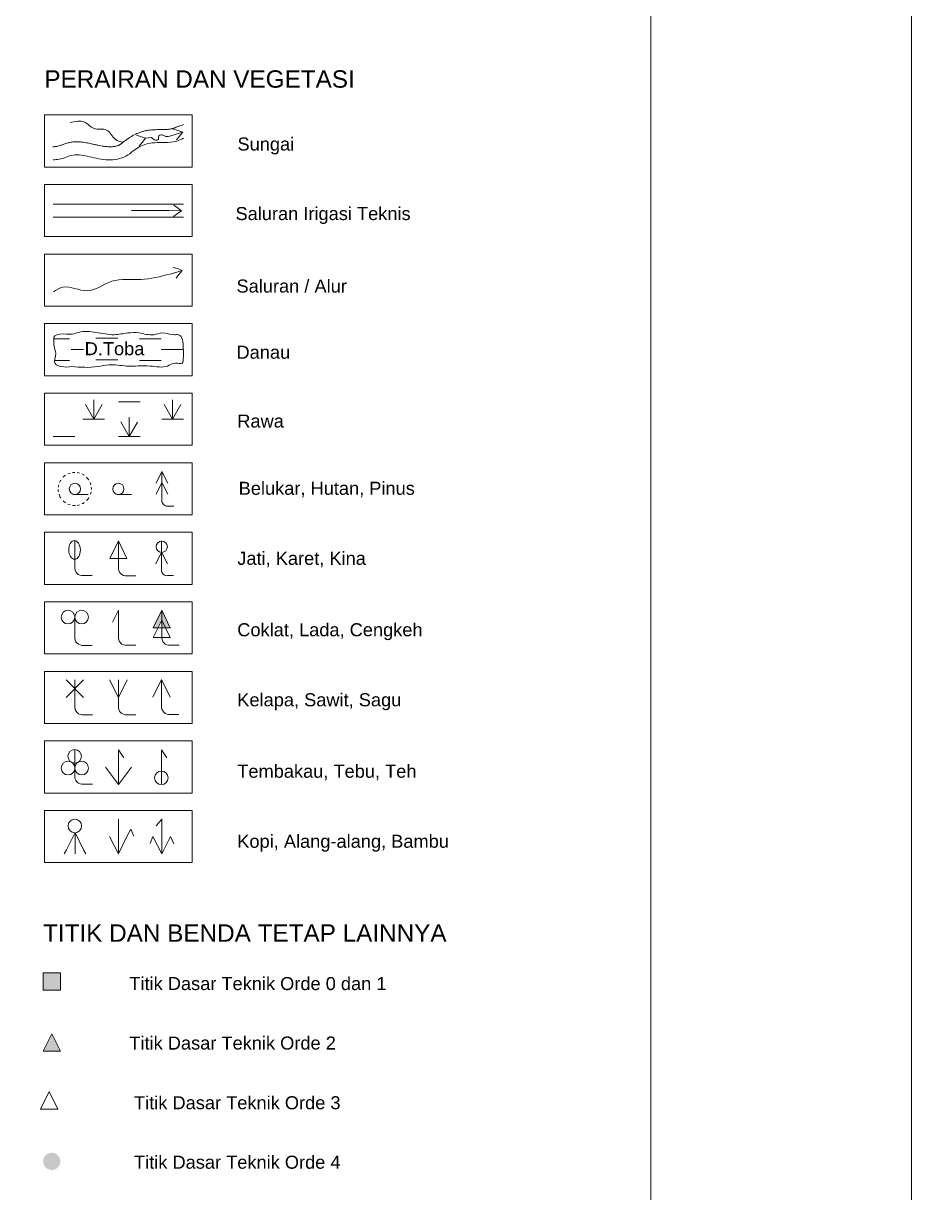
# Model space of a CAD drawing. Header units: inches. Extents: x 110400 to 131000, y 1079400 to 1096600.
# Drawn here: x 128957 to 131000, y 1085853 to 1088543 of the extents above; entities that cross this region are included whole.
import ezdxf

# ---------------------------------------------------------------- set-up
doc = ezdxf.new("R2010")
doc.units = ezdxf.units.IN
doc.header["$MEASUREMENT"] = 0
doc.layers.add('110100', color=7, linetype='Continuous')
doc.layers.add('TEXT', color=7, linetype='Continuous')
doc.styles.add('arial', font='arial.ttf')

# ---------------------------------------------------------------- blocks, each defined once
blk = doc.blocks.new('dawwfaa')
at = {"layer": '110100', "lineweight": 13}
h = blk.add_hatch(color=5, dxfattribs=at)
h.paths.add_polyline_path([(129275.2, 1087152.5), (129283.7, 1087152.5), (129275.2, 1087170)], flags=17)
h.paths.add_polyline_path([(129283.7, 1087152.5), (129294.7, 1087152.5), (129275.2, 1087192.7), (129275.2, 1087170)])
h.paths.add_polyline_path([(129255.4, 1087152.5), (129266.5, 1087152.5), (129275.2, 1087170), (129275.2, 1087192.7)])
h = blk.add_hatch(color=5, dxfattribs=at)
h.paths.add_polyline_path([(129275.2, 1087152.5), (129283.7, 1087152.5), (129275.2, 1087170)], flags=17)
h.paths.add_polyline_path([(129283.7, 1087152.5), (129294.7, 1087152.5), (129275.2, 1087192.7), (129275.2, 1087170)])
h.paths.add_polyline_path([(129255.4, 1087152.5), (129266.5, 1087152.5), (129275.2, 1087170), (129275.2, 1087192.7)])
h = blk.add_hatch(color=5, dxfattribs=at)
h.paths.add_polyline_path([(129042.2, 1086358.6), (129002.2, 1086358.6), (129002.2, 1086320.1), (129042.2, 1086320.1)])
h.paths.add_polyline_path([(129022.2, 1086218.6), (129004.1, 1086182.5), (129040.3, 1086182.5)])
h.paths.add_polyline_path([(129042, 1085925.1, 1), (129002.3, 1085925.1, 0.284289), (129013.3, 1085907.3), (129031, 1085907.3, 0.284289)])
h = blk.add_hatch(color=5, dxfattribs=at)
h.paths.add_polyline_path([(129042.2, 1086358.6), (129002.2, 1086358.6), (129002.2, 1086320.1), (129042.2, 1086320.1)])
h.paths.add_polyline_path([(129022.2, 1086218.6), (129004.1, 1086182.5), (129040.3, 1086182.5)])
h.paths.add_polyline_path([(129042, 1085925.1, 1), (129002.3, 1085925.1, 0.284289), (129013.3, 1085907.3), (129031, 1085907.3, 0.284289)])
h = blk.add_hatch(color=5, dxfattribs=at)
h.paths.add_polyline_path([(129002.2, 1086178.6), (129042.2, 1086178.6), (129022.2, 1086218.6)])
h.paths.add_polyline_path([(129042, 1085925.1, 1), (129002.3, 1085925.1, 1)])
h = blk.add_hatch(color=5, dxfattribs=at)
h.paths.add_polyline_path([(129002.2, 1086178.6), (129042.2, 1086178.6), (129022.2, 1086218.6)])
h.paths.add_polyline_path([(129042, 1085925.1, 1), (129002.3, 1085925.1, 1)])
at = {"layer": '110100', "color": 5, "lineweight": 13}
for p, q in [((130400.2, 1080000.2), (130400.2, 1095999.7)), ((129118.9, 1087632.1), (129100, 1087666)), ((129118.9, 1087632.1), (129100, 1087666)), ((129118.9, 1087632.1), (129118.9, 1087676.5)), ((129118.9, 1087632.1), (129118.9, 1087676.5)), ((129118.9, 1087632.1), (129138.5, 1087665.7)), ((129118.9, 1087632.1), (129138.5, 1087665.7)), ((129300, 1087632.3), (129281.1, 1087666.2)), ((129300, 1087632.3), (129281.1, 1087666.2)), ((129300, 1087632.3), (129300, 1087676.8)), ((129300, 1087632.3), (129300, 1087676.8)), ((129300, 1087632.3), (129319.5, 1087665.9)), ((129300, 1087632.3), (129319.5, 1087665.9)), ((129200, 1087592.2), (129200, 1087636.6)), ((129200, 1087592.2), (129200, 1087636.6)), ((129200, 1087592.2), (129181.1, 1087626.1)), ((129200, 1087592.2), (129181.1, 1087626.1)), ((129200, 1087592.2), (129219.5, 1087625.7)), ((129200, 1087592.2), (129219.5, 1087625.7)), ((129072.8, 1087458.8), (129105.7, 1087458.8)), ((129072.8, 1087458.8), (129105.7, 1087458.8)), ((129172.6, 1087458.8), (129205.5, 1087458.8)), ((129172.6, 1087458.8), (129205.5, 1087458.8)), ((129195, 1087312.1), (129155.6, 1087312.1)), ((129195, 1087312.1), (129155.6, 1087312.1)), ((129294.7, 1087152.5), (129255.4, 1087152.5)), ((129294.7, 1087152.5), (129255.4, 1087152.5)), ((129294.7, 1087129.8), (129255.4, 1087129.8)), ((129294.7, 1087129.8), (129255.4, 1087129.8)), ((129095.5, 1087032.4), (129055.3, 1086992.2)), ((129055.3, 1087032.4), (129095.5, 1086992.2)), ((129095.5, 1087032.4), (129055.3, 1086992.2)), ((129055.3, 1087032.4), (129095.5, 1086992.2))]:
    blk.add_line(p, q, dxfattribs=at)
blk.add_lwpolyline([(110400.2, 1096599.7), (131000.2, 1096599.7), (131000.2, 1079399.7), (110400.2, 1079399.7)], close=True, dxfattribs=at)
for points in [[(127400.3, 1079999.7), (127400.3, 1095999.7), (130400.3, 1095999.7), (130400.3, 1079999.7)], [(129005.3, 1088212.1), (129005.3, 1088332.1)], [(129005.3, 1088332.1), (129345.3, 1088332.1)], [(129005.3, 1088212.1), (129005.3, 1088332.1)], [(129005.3, 1088332.1), (129345.3, 1088332.1)], [(129005.4, 1088212.1), (129005.4, 1088332.1)], [(129005.4, 1088212.1), (129005.4, 1088332.1)], [(129345.3, 1088212.1), (129345.3, 1088332.1)], [(129345.3, 1088212.1), (129345.3, 1088332.1)], [(129226.1, 1088282.3), (129216.8, 1088285.2)], [(129226.1, 1088282.3), (129216.8, 1088285.2)], [(129226.1, 1088282.3), (129237.7, 1088278.5), (129230.2, 1088268.9)], [(129226.1, 1088282.3), (129237.7, 1088278.5), (129230.2, 1088268.9)], [(129295.8, 1088284.3), (129323.5, 1088292.6)], [(129295.8, 1088284.3), (129323.5, 1088292.6)], [(129311.9, 1088296.4), (129302.6, 1088299.3)], [(129311.9, 1088296.4), (129302.6, 1088299.3)], [(129316, 1088283), (129309.3, 1088274.5)], [(129316, 1088283), (129309.3, 1088274.5)], [(129311.9, 1088296.4), (129323.5, 1088292.6), (129316, 1088283)], [(129311.9, 1088296.4), (129323.5, 1088292.6), (129316, 1088283)], [(129230.2, 1088268.9), (129223.5, 1088260.4)], [(129230.2, 1088268.9), (129223.5, 1088260.4)], [(129237.8, 1088278.4), (129251.3, 1088279.9)], [(129237.8, 1088278.4), (129251.3, 1088279.9)], [(129005.3, 1088212.1), (129345.3, 1088212.1)], [(129005.3, 1088212.1), (129345.3, 1088212.1)], [(129005.3, 1088052.1), (129005.3, 1088172.1)], [(129005.3, 1088052.1), (129005.3, 1088172.1)], [(129005.3, 1088172.1), (129345.3, 1088172.1)], [(129005.3, 1088172.1), (129345.3, 1088172.1)], [(129005.4, 1088052.1), (129005.4, 1088172.1)], [(129005.4, 1088052.1), (129005.4, 1088172.1)], [(129345.3, 1088052.1), (129345.3, 1088172.1)], [(129345.3, 1088052.1), (129345.3, 1088172.1)], [(129025.4, 1088127.1), (129325.4, 1088127.1)], [(129025.4, 1088127.1), (129325.4, 1088127.1)], [(129311, 1088118.9), (129302.8, 1088124.3)], [(129311, 1088118.9), (129302.8, 1088124.3)], [(129025.4, 1088097.1), (129325.4, 1088097.1)], [(129025.4, 1088097.1), (129325.4, 1088097.1)], [(129292, 1088112), (129205.7, 1088111.9)], [(129292, 1088112), (129205.7, 1088111.9)], [(129292, 1088112), (129320.9, 1088111.8)], [(129292, 1088112), (129320.9, 1088111.8)], [(129310.9, 1088104.9), (129302, 1088098.7)], [(129310.9, 1088104.9), (129302, 1088098.7)], [(129311, 1088118.9), (129320.9, 1088111.8), (129310.9, 1088104.9)], [(129311, 1088118.9), (129320.9, 1088111.8), (129310.9, 1088104.9)], [(129005.3, 1088052.1), (129345.3, 1088052.1)], [(129005.3, 1088052.1), (129345.3, 1088052.1)], [(129005.3, 1087892.1), (129005.3, 1088012.1)], [(129005.3, 1088012.1), (129345.3, 1088012.1)], [(129005.3, 1087892.1), (129005.3, 1088012.1)], [(129005.3, 1088012.1), (129345.3, 1088012.1)], [(129005.4, 1087892.1), (129005.4, 1088012.1)], [(129005.4, 1087892.1), (129005.4, 1088012.1)], [(129345.3, 1087892.1), (129345.3, 1088012.1)], [(129345.3, 1087892.1), (129345.3, 1088012.1)], [(129294.5, 1087966.1), (129322.2, 1087974.4)], [(129294.5, 1087966.1), (129322.2, 1087974.4)], [(129310.9, 1087978.5), (129301.5, 1087981.3)], [(129310.9, 1087978.5), (129301.5, 1087981.3)], [(129314.9, 1087965.1), (129308.2, 1087956.5)], [(129314.9, 1087965.1), (129308.2, 1087956.5)], [(129310.9, 1087978.5), (129322.5, 1087974.6), (129314.9, 1087965.1)], [(129310.9, 1087978.5), (129322.5, 1087974.6), (129314.9, 1087965.1)], [(129005.3, 1087892.1), (129345.3, 1087892.1)], [(129005.3, 1087892.1), (129345.3, 1087892.1)], [(129005.3, 1087732.1), (129005.3, 1087852.1)], [(129005.3, 1087852.1), (129345.3, 1087852.1)], [(129005.3, 1087732.1), (129005.3, 1087852.1)], [(129005.3, 1087852.1), (129345.3, 1087852.1)], [(129005.4, 1087732.1), (129005.4, 1087852.1)], [(129005.4, 1087732.1), (129005.4, 1087852.1)], [(129345.3, 1087732.1), (129345.3, 1087852.1)], [(129345.3, 1087732.1), (129345.3, 1087852.1)], [(129026.9, 1087817.4), (129063.1, 1087817.4)], [(129026.9, 1087817.4), (129063.1, 1087817.4)], [(129124, 1087818.8), (129174, 1087818.8)], [(129124, 1087818.8), (129174, 1087818.8)], [(129224, 1087817.4), (129274, 1087817.4)], [(129224, 1087817.4), (129274, 1087817.4)], [(129067.2, 1087792.4), (129095.6, 1087792.4)], [(129067.2, 1087792.4), (129095.6, 1087792.4)], [(129274, 1087792.4), (129324, 1087792.4)], [(129274, 1087792.4), (129324, 1087792.4)], [(129028.9, 1087767.3), (129063.1, 1087767.3)], [(129028.9, 1087767.3), (129063.1, 1087767.3)], [(129124, 1087768.7), (129174, 1087768.7)], [(129124, 1087768.7), (129174, 1087768.7)], [(129224, 1087767.3), (129274, 1087767.3)], [(129224, 1087767.3), (129274, 1087767.3)], [(129005.3, 1087732.1), (129345.3, 1087732.1)], [(129005.3, 1087732.1), (129345.3, 1087732.1)], [(129005.3, 1087572.2), (129005.3, 1087692.1)], [(129005.3, 1087692.1), (129345.3, 1087692.1)], [(129005.3, 1087572.2), (129005.3, 1087692.1)], [(129005.3, 1087692.1), (129345.3, 1087692.1)], [(129005.4, 1087572.2), (129005.4, 1087692.1)], [(129005.4, 1087572.2), (129005.4, 1087692.1)], [(129345.3, 1087572.2), (129345.3, 1087692.1)], [(129345.3, 1087572.2), (129345.3, 1087692.1)], [(129005.3, 1087672.2), (129005.4, 1087672.2)], [(129005.3, 1087672.2), (129005.4, 1087672.2)], [(129175.7, 1087672.2), (129225.7, 1087672.2)], [(129175.7, 1087672.2), (129225.7, 1087672.2)], [(129005.3, 1087652.2), (129005.4, 1087652.2)], [(129005.3, 1087652.2), (129005.4, 1087652.2)], [(129005.3, 1087632.2), (129005.4, 1087632.2)], [(129005.3, 1087632.2), (129005.4, 1087632.2)], [(129005.3, 1087612.2), (129005.4, 1087612.2)], [(129005.3, 1087612.2), (129005.4, 1087612.2)], [(129093.8, 1087632.2), (129143.8, 1087632.2)], [(129093.8, 1087632.2), (129143.8, 1087632.2)], [(129275.4, 1087632.2), (129325.4, 1087632.2)], [(129275.4, 1087632.2), (129325.4, 1087632.2)], [(129005.3, 1087592.2), (129005.4, 1087592.2)], [(129005.3, 1087592.2), (129005.4, 1087592.2)], [(129025.4, 1087592.2), (129075.4, 1087592.2)], [(129025.4, 1087592.2), (129075.4, 1087592.2)], [(129175.7, 1087592.2), (129225.7, 1087592.2)], [(129175.7, 1087592.2), (129225.7, 1087592.2)], [(129005.3, 1087572.2), (129345.3, 1087572.2)], [(129005.3, 1087572.2), (129345.3, 1087572.2)], [(129005.3, 1087412.2), (129005.3, 1087532.2)], [(129005.3, 1087532.2), (129345.3, 1087532.2)], [(129005.3, 1087412.2), (129005.3, 1087532.2)], [(129005.3, 1087532.2), (129345.3, 1087532.2)], [(129005.4, 1087412.2), (129005.4, 1087532.2)], [(129005.4, 1087412.2), (129005.4, 1087532.2)], [(129345.3, 1087412.2), (129345.3, 1087532.2)], [(129345.3, 1087412.2), (129345.3, 1087532.2)], [(129262.5, 1087485.1), (129275.8, 1087512.2)], [(129262.5, 1087485.1), (129275.8, 1087512.2)], [(129275.8, 1087471.7), (129275.8, 1087512.2)], [(129275.8, 1087512.2), (129289, 1087485.1)], [(129275.8, 1087471.7), (129275.8, 1087512.2)], [(129275.8, 1087512.2), (129289, 1087485.1)], [(129262.5, 1087459.4), (129275.8, 1087486.5)], [(129262.5, 1087459.4), (129275.8, 1087486.5)], [(129275.8, 1087486.5), (129289, 1087459.4)], [(129275.8, 1087446), (129275.8, 1087486.5)], [(129275.8, 1087486.5), (129289, 1087459.4)], [(129275.8, 1087446), (129275.8, 1087486.5)], [(129289.3, 1087432.5), (129302.8, 1087432.5)], [(129289.3, 1087432.5), (129302.8, 1087432.5)], [(129005.3, 1087412.2), (129345.3, 1087412.2)], [(129005.3, 1087412.2), (129345.3, 1087412.2)], [(129005.3, 1087252.2), (129005.3, 1087372.2)], [(129005.3, 1087372.2), (129345.3, 1087372.2)], [(129005.3, 1087252.2), (129005.3, 1087372.2)], [(129005.3, 1087372.2), (129345.3, 1087372.2)], [(129005.4, 1087252.2), (129005.4, 1087372.2)], [(129005.4, 1087252.2), (129005.4, 1087372.2)], [(129345.3, 1087252.2), (129345.3, 1087372.2)], [(129345.3, 1087252.2), (129345.3, 1087372.2)], [(129075, 1087292.8), (129075, 1087352.9)], [(129075, 1087292.8), (129075, 1087352.9)], [(129155.6, 1087312.1), (129175.4, 1087352.4)], [(129155.6, 1087312.1), (129175.4, 1087352.4)], [(129175.4, 1087292.2), (129175.4, 1087352.4)], [(129175.4, 1087352.4), (129195, 1087312.1)], [(129175.4, 1087292.2), (129175.4, 1087352.4)], [(129175.4, 1087352.4), (129195, 1087312.1)], [(129275, 1087311.6), (129275, 1087352.1)], [(129275, 1087311.6), (129275, 1087352.1)], [(129261.7, 1087299.2), (129275, 1087326.3)], [(129261.7, 1087299.2), (129275, 1087326.3)], [(129275, 1087285.8), (129275, 1087326.3)], [(129275, 1087326.3), (129288.2, 1087299.2)], [(129275, 1087285.8), (129275, 1087326.3)], [(129275, 1087326.3), (129288.2, 1087299.2)], [(129095, 1087272.8), (129115.1, 1087272.8)], [(129095, 1087272.8), (129115.1, 1087272.8)], [(129195.5, 1087272.2), (129215.5, 1087272.2)], [(129195.5, 1087272.2), (129215.5, 1087272.2)], [(129288.5, 1087272.3), (129302, 1087272.3)], [(129288.5, 1087272.3), (129302, 1087272.3)], [(129005.3, 1087252.2), (129345.3, 1087252.2)], [(129005.3, 1087252.2), (129345.3, 1087252.2)], [(129005.3, 1087212.2), (129345.3, 1087212.2)], [(129005.3, 1087212.2), (129345.3, 1087212.2)], [(129005.3, 1087092.2), (129005.3, 1087212.2)], [(129005.3, 1087092.2), (129005.3, 1087212.2)], [(129005.4, 1087092.2), (129005.4, 1087212.2)], [(129005.4, 1087092.2), (129005.4, 1087212.2)], [(129345.3, 1087092.2), (129345.3, 1087212.2)], [(129345.3, 1087092.2), (129345.3, 1087212.2)], [(129162.1, 1087165.6), (129175.4, 1087192.6)], [(129162.1, 1087165.6), (129175.4, 1087192.6)], [(129175.4, 1087132.5), (129175.4, 1087192.6)], [(129175.4, 1087132.5), (129175.4, 1087192.6)], [(129255.4, 1087152.5), (129275.2, 1087192.7)], [(129255.4, 1087152.5), (129275.2, 1087192.7)], [(129275.2, 1087132.6), (129275.2, 1087192.7)], [(129275.2, 1087192.7), (129294.7, 1087152.5)], [(129275.2, 1087132.6), (129275.2, 1087192.7)], [(129275.2, 1087192.7), (129294.7, 1087152.5)], [(129075.2, 1087132), (129075.2, 1087176.7)], [(129075.2, 1087132), (129075.2, 1087176.7)], [(129255.4, 1087129.8), (129275.2, 1087170)], [(129255.4, 1087129.8), (129275.2, 1087170)], [(129275.2, 1087170), (129294.7, 1087129.8)], [(129275.2, 1087170), (129294.7, 1087129.8)], [(129095.2, 1087112), (129115.3, 1087112)], [(129095.2, 1087112), (129115.3, 1087112)], [(129195.4, 1087112.4), (129215.5, 1087112.4)], [(129195.4, 1087112.4), (129215.5, 1087112.4)], [(129295.2, 1087112.5), (129315.2, 1087112.5)], [(129295.2, 1087112.5), (129315.2, 1087112.5)], [(129005.3, 1087092.2), (129345.3, 1087092.2)], [(129005.3, 1087092.2), (129345.3, 1087092.2)], [(129005.3, 1086932.2), (129005.3, 1087052.2)], [(129005.3, 1087052.2), (129345.3, 1087052.2)], [(129005.3, 1086932.2), (129005.3, 1087052.2)], [(129005.3, 1087052.2), (129345.3, 1087052.2)], [(129005.4, 1086932.2), (129005.4, 1087052.2)], [(129005.4, 1086932.2), (129005.4, 1087052.2)], [(129345.3, 1086932.2), (129345.3, 1087052.2)], [(129345.3, 1086932.2), (129345.3, 1087052.2)], [(129195.5, 1087032.7), (129175.5, 1086992.3), (129155.2, 1087032.7)], [(129195.5, 1087032.7), (129175.5, 1086992.3), (129155.2, 1087032.7)], [(129175.4, 1086972.6), (129175.4, 1087032.8)], [(129175.4, 1086972.6), (129175.4, 1087032.8)], [(129255, 1086992.9), (129274.8, 1087033.1)], [(129255, 1086992.9), (129274.8, 1087033.1)], [(129274.8, 1087033.1), (129294.4, 1086992.9)], [(129274.8, 1086973), (129274.8, 1087033.1)], [(129274.8, 1087033.1), (129294.4, 1086992.9)], [(129274.8, 1086973), (129274.8, 1087033.1)], [(129195.5, 1086952.5), (129215.6, 1086952.5)], [(129195.5, 1086952.5), (129215.6, 1086952.5)], [(129294.9, 1086952.9), (129314.9, 1086952.9)], [(129294.9, 1086952.9), (129314.9, 1086952.9)], [(129005.3, 1086932.2), (129345.3, 1086932.2)], [(129005.3, 1086932.2), (129345.3, 1086932.2)], [(129005.3, 1086772.2), (129005.3, 1086892.2)], [(129005.3, 1086892.2), (129345.3, 1086892.2)], [(129005.3, 1086772.2), (129005.3, 1086892.2)], [(129005.3, 1086892.2), (129345.3, 1086892.2)], [(129005.4, 1086772.2), (129005.4, 1086892.2)], [(129005.4, 1086772.2), (129005.4, 1086892.2)], [(129345.3, 1086772.2), (129345.3, 1086892.2)], [(129345.3, 1086772.2), (129345.3, 1086892.2)], [(129075.5, 1086857.2), (129075.6, 1086872.2)], [(129075.5, 1086857.2), (129075.6, 1086872.2)], [(129075.5, 1086812.6), (129075.5, 1086857.2)], [(129075.5, 1086812.6), (129075.5, 1086857.2)], [(129175.6, 1086831.8), (129175.6, 1086871.8), (129188.4, 1086853.1)], [(129175.6, 1086831.8), (129175.6, 1086871.8), (129188.4, 1086853.1)], [(129274.4, 1086831.7), (129274.5, 1086871.7), (129287.3, 1086853)], [(129274.4, 1086831.7), (129274.5, 1086871.7), (129287.3, 1086853)], [(129205.4, 1086832), (129175.6, 1086791.7), (129145.5, 1086832)], [(129205.4, 1086832), (129175.6, 1086791.7), (129145.5, 1086832)], [(129175.6, 1086791.7), (129175.6, 1086831.8)], [(129175.6, 1086791.7), (129175.6, 1086831.8)], [(129274.4, 1086791.6), (129274.4, 1086831.7)], [(129274.4, 1086791.6), (129274.4, 1086831.7)], [(129095.5, 1086792.5), (129115.6, 1086792.5)], [(129095.5, 1086792.5), (129115.6, 1086792.5)], [(129005.3, 1086772.2), (129345.3, 1086772.2)], [(129005.3, 1086772.2), (129345.3, 1086772.2)], [(129005.3, 1086772.2), (129345.3, 1086772.2)], [(129005.3, 1086772.2), (129345.3, 1086772.2)], [(129005.3, 1086772.2), (129345.3, 1086772.2)], [(129005.3, 1086772.2), (129345.3, 1086772.2)], [(129005.3, 1086612.2), (129005.3, 1086732.2)], [(129005.3, 1086732.2), (129345.3, 1086732.2)], [(129005.3, 1086612.2), (129005.3, 1086732.2)], [(129005.3, 1086732.2), (129345.3, 1086732.2)], [(129005.4, 1086612.2), (129005.4, 1086732.2)], [(129005.4, 1086612.2), (129005.4, 1086732.2)], [(129345.3, 1086612.2), (129345.3, 1086732.2)], [(129345.3, 1086612.2), (129345.3, 1086732.2)], [(129175.4, 1086672.7), (129175.6, 1086711.9)], [(129175.4, 1086672.7), (129175.6, 1086711.9)], [(129275.5, 1086711.9), (129262.5, 1086696.7)], [(129275.5, 1086711.9), (129262.5, 1086696.7)], [(129275.4, 1086672.7), (129275.5, 1086711.9)], [(129275.4, 1086672.7), (129275.5, 1086711.9)], [(129056.1, 1086641.5), (129075.9, 1086681.8)], [(129056.1, 1086641.5), (129075.9, 1086681.8)], [(129075.9, 1086632.2), (129075.9, 1086681.8)], [(129075.9, 1086681.8), (129095.5, 1086641.5)], [(129075.9, 1086632.2), (129075.9, 1086681.8)], [(129075.9, 1086681.8), (129095.5, 1086641.5)], [(129195.3, 1086672.6), (129175.4, 1086632.2), (129155.1, 1086672.6)], [(129195.3, 1086672.6), (129175.4, 1086632.2), (129155.1, 1086672.6)], [(129175.4, 1086632.2), (129175.4, 1086672.7)], [(129175.4, 1086632.2), (129175.4, 1086672.7)], [(129195.3, 1086672.6), (129203.8, 1086689.3), (129210.9, 1086672.9)], [(129195.3, 1086672.6), (129203.8, 1086689.3), (129210.9, 1086672.9)], [(129255.1, 1086672.6), (129248.4, 1086656.6)], [(129255.1, 1086672.6), (129248.4, 1086656.6)], [(129295.3, 1086672.6), (129275.4, 1086632.2), (129255.1, 1086672.6)], [(129295.3, 1086672.6), (129275.4, 1086632.2), (129255.1, 1086672.6)], [(129275.4, 1086632.2), (129275.4, 1086672.7)], [(129275.4, 1086632.2), (129275.4, 1086672.7)], [(129295.3, 1086672.6), (129302.7, 1086655.8)], [(129295.3, 1086672.6), (129302.7, 1086655.8)], [(129056.1, 1086641.5), (129051, 1086632.2)], [(129056.1, 1086641.5), (129051, 1086632.2)], [(129095.5, 1086641.5), (129100.5, 1086632.2)], [(129095.5, 1086641.5), (129100.5, 1086632.2)], [(129005.3, 1086612.2), (129345.3, 1086612.2)], [(129005.3, 1086612.2), (129345.3, 1086612.2)], [(129002.2, 1086318.6), (129002.2, 1086358.6)], [(129002.2, 1086358.6), (129042.2, 1086358.6)], [(129002.2, 1086318.6), (129002.2, 1086358.6)], [(129002.2, 1086358.6), (129042.2, 1086358.6)], [(129042.2, 1086318.6), (129042.2, 1086358.6)], [(129042.2, 1086318.6), (129042.2, 1086358.6)], [(129002.2, 1086318.6), (129042.2, 1086318.6)], [(129002.2, 1086318.6), (129042.2, 1086318.6)], [(129002.2, 1086178.6), (129022.2, 1086218.6), (129042.2, 1086178.6)], [(129002.2, 1086178.6), (129022.2, 1086218.6), (129042.2, 1086178.6)], [(129002.2, 1086178.6), (129042.2, 1086178.6)], [(129002.2, 1086178.6), (129042.2, 1086178.6)], [(128996.1, 1086045.5), (129016.1, 1086085.5), (129036.1, 1086045.5)], [(128996.1, 1086045.5), (129016.1, 1086085.5), (129036.1, 1086045.5)], [(128996.1, 1086045.5), (129036.1, 1086045.5)], [(128996.1, 1086045.5), (129036.1, 1086045.5)]]:
    blk.add_lwpolyline(points, dxfattribs=at)
blk.add_lwpolyline([(129075.5, 1087032.5), (129075.5, 1086972.3, 0.491015), (129095.6, 1086952.2), (129115.7, 1086952.3)], format="xyb", dxfattribs=at)
blk.add_lwpolyline([(129075.5, 1087032.5), (129075.5, 1086972.3, 0.491015), (129095.6, 1086952.2), (129115.7, 1086952.3)], format="xyb", dxfattribs=at)
for centre, radius in [((129075.6, 1087471.7), 13), ((129075.6, 1087471.7), 13), ((129175.4, 1087471.7), 13), ((129175.4, 1087471.7), 13), ((129275.2, 1087338.9), 13), ((129275.2, 1087338.9), 13), ((129059.5, 1087177), 15.6), ((129059.5, 1087177), 15.6), ((129091, 1087177), 15.6), ((129091, 1087177), 15.6), ((129075.1, 1086856.8), 15.6), ((129075.1, 1086856.8), 15.6), ((129059.8, 1086829.7), 15.6), ((129059.8, 1086829.7), 15.6), ((129091.2, 1086829.7), 15.6), ((129091.2, 1086829.7), 15.6), ((129274.4, 1086807.3), 15.6), ((129274.4, 1086807.3), 15.6), ((129075.3, 1086696.6), 15.6), ((129075.3, 1086696.6), 15.6)]:
    blk.add_circle(centre, radius, dxfattribs=at)
for centre, radius, start, end in [((129075.2, 1087471.7), 38.2, 123.988, 134.4496), ((129075.2, 1087471.7), 38.2, 123.988, 134.4496), ((129075.2, 1087471.7), 38.2, 106.0512, 114.6931), ((129075.2, 1087471.7), 38.2, 106.0512, 114.6931), ((129075.2, 1087471.7), 38.2, 89.6546, 97.7721), ((129075.2, 1087471.7), 38.2, 89.6546, 97.7721), ((129075.2, 1087471.7), 38.2, 73.2287, 81.5301), ((129075.2, 1087471.7), 38.2, 73.2287, 81.5301), ((129075.2, 1087471.7), 38.2, 55.1747, 64.5443), ((129075.2, 1087471.7), 38.2, 55.1747, 64.5443), ((129075.2, 1087471.7), 38.2, 165.8354, 174.0624), ((129075.2, 1087471.7), 38.2, 165.8354, 174.0624), ((129075.2, 1087471.7), 38.2, 147.3034, 157.2961), ((129075.2, 1087471.7), 38.2, 147.3034, 157.2961), ((129075.2, 1087471.7), 38.2, 31.3947, 44.5746), ((129075.2, 1087471.7), 38.2, 31.3947, 44.5746), ((129075.2, 1087471.7), 38.2, 14.1646, 22.7039), ((129075.2, 1087471.7), 38.2, 14.1646, 22.7039), ((129075.2, 1087471.7), 38.2, 357.8328, 5.9376), ((129075.2, 1087471.7), 38.2, 357.8328, 5.9376), ((129075.2, 1087471.7), 38.2, 182.1672, 190.3161), ((129075.2, 1087471.7), 38.2, 182.1672, 190.3161), ((129075.2, 1087471.7), 38.2, 198.6835, 212.6966), ((129075.2, 1087471.7), 38.2, 198.6835, 212.6966), ((129075.2, 1087471.7), 38.2, 315.4254, 328.6053), ((129075.2, 1087471.7), 38.2, 315.4254, 328.6053), ((129075.2, 1087471.7), 38.2, 341.3165, 349.6839), ((129075.2, 1087471.7), 38.2, 341.3165, 349.6839), ((129075.2, 1087471.7), 38.2, 225.5504, 236.012), ((129075.2, 1087471.7), 38.2, 225.5504, 236.012), ((129075.2, 1087471.7), 38.2, 245.3069, 253.9488), ((129075.2, 1087471.7), 38.2, 245.3069, 253.9488), ((129076.6, 1087481.3), 47.8, 262.2279, 270.3454), ((129076.6, 1087481.3), 47.8, 262.2279, 270.3454), ((129075.2, 1087471.7), 38.2, 278.4699, 286.7713), ((129075.2, 1087471.7), 38.2, 278.4699, 286.7713), ((129075.2, 1087471.7), 38.2, 295.4557, 304.8253), ((129075.2, 1087471.7), 38.2, 295.4557, 304.8253), ((129287.8, 1087444.4), 12.1, 172.6965, 277.3035), ((129287.8, 1087444.4), 12.1, 172.6965, 277.3035), ((129092.8, 1087290.5), 17.9, 172.6965, 277.3035), ((129092.8, 1087290.5), 17.9, 172.6965, 277.3035), ((129193.2, 1087289.9), 17.9, 172.6965, 277.3035), ((129193.2, 1087289.9), 17.9, 172.6965, 277.3035), ((129287, 1087284.3), 12.1, 172.6965, 277.3035), ((129287, 1087284.3), 12.1, 172.6965, 277.3035), ((129093, 1087129.8), 17.9, 172.6965, 277.3035), ((129093, 1087129.8), 17.9, 172.6965, 277.3035), ((129193.2, 1087130.2), 17.9, 172.6965, 277.3035), ((129193.2, 1087130.2), 17.9, 172.6965, 277.3035), ((129292.9, 1087130.3), 17.9, 172.6965, 277.3035), ((129292.9, 1087130.3), 17.9, 172.6965, 277.3035), ((129193.2, 1086970.3), 17.9, 172.6965, 277.3035), ((129193.2, 1086970.3), 17.9, 172.6965, 277.3035), ((129292.6, 1086970.7), 17.9, 172.6965, 277.3035), ((129292.6, 1086970.7), 17.9, 172.6965, 277.3035), ((129093.2, 1086810.3), 17.9, 172.6965, 277.3035), ((129093.2, 1086810.3), 17.9, 172.6965, 277.3035)]:
    blk.add_arc(centre, radius, start, end, dxfattribs=at)
blk.add_ellipse((129074.7, 1087331.5), major_axis=(0.5, -21.6), ratio=0.617836, dxfattribs=at)
blk.add_ellipse((129074.7, 1087331.5), major_axis=(0.5, -21.6), ratio=0.617836, dxfattribs=at)
for points, knots in [([(129064.2, 1088314.1), (129076.2, 1088317), (129097.5, 1088322.2), (129118.2, 1088294.7), (129152.1, 1088304.6), (129164.8, 1088274.1), (129179.9, 1088269.7), (129186.6, 1088269.3)], [0, 0, 0, 0, 16.855072, 29.865234, 44.415371, 59.301846, 69.348809, 69.348809, 69.348809, 69.348809]), ([(129064.2, 1088314.1), (129076.2, 1088317), (129097.5, 1088322.2), (129118.2, 1088294.7), (129152.1, 1088304.6), (129164.8, 1088274.1), (129179.9, 1088269.7), (129186.6, 1088269.3)], [0, 0, 0, 0, 16.855072, 29.865234, 44.415371, 59.301846, 69.348809, 69.348809, 69.348809, 69.348809]), ([(129024.7, 1088258.9), (129025.8, 1088258.9), (129026.9, 1088258.9), (129028.8, 1088259), (129029.7, 1088259.1), (129031.2, 1088259.2), (129031.8, 1088259.3), (129032.7, 1088259.4), (129033, 1088259.4), (129033.4, 1088259.5), (129033.6, 1088259.5), (129034.4, 1088259.7), (129035.2, 1088259.9), (129037.5, 1088260.5), (129039.2, 1088261), (129043.2, 1088262.4), (129045.5, 1088263.3), (129050.7, 1088265.1), (129053.6, 1088266.1), (129058.2, 1088267.4), (129059.7, 1088267.8), (129062.9, 1088268.5), (129064.6, 1088268.9), (129068.1, 1088269.5), (129069.8, 1088269.7), (129073.2, 1088270.1), (129074.9, 1088270.2), (129079.8, 1088270.4), (129083, 1088270.3), (129089.1, 1088269.9), (129092, 1088269.6), (129099.5, 1088268.6), (129103.8, 1088267.8), (129109.9, 1088266.5), (129111.9, 1088266.1), (129115.1, 1088265.3), (129116.4, 1088265), (129118.8, 1088264.5), (129120.1, 1088264.2), (129123.7, 1088263.4), (129126, 1088262.8), (129133, 1088261.3), (129137.4, 1088260.5), (129144.8, 1088259.4), (129147.9, 1088259.1), (129152.4, 1088258.8), (129153.9, 1088258.7), (129156.9, 1088258.7), (129158.4, 1088258.8), (129162.7, 1088259), (129165.5, 1088259.3), (129170.5, 1088260.3), (129172.8, 1088261), (129175.4, 1088262), (129176, 1088262.2), (129177, 1088262.7), (129177.5, 1088263), (129178.2, 1088263.4), (129178.4, 1088263.5), (129178.8, 1088263.7), (129179.1, 1088263.9), (129179.8, 1088264.3), (129180.3, 1088264.6), (129182.2, 1088265.9), (129183.7, 1088267), (129187.2, 1088269.8), (129189.3, 1088271.3), (129192.4, 1088273.7), (129193.3, 1088274.4), (129195.1, 1088275.7), (129196.1, 1088276.3), (129198.8, 1088278.3), (129200.8, 1088279.6), (129206.7, 1088283.3), (129211, 1088285.8), (129219.1, 1088289.7), (129222.9, 1088291.2), (129228, 1088293), (129229.3, 1088293.4), (129231.8, 1088294.1), (129233, 1088294.4), (129236.7, 1088295.3), (129239.1, 1088295.8), (129246.2, 1088297.1), (129250.8, 1088297.5), (129259.5, 1088298.1), (129263.6, 1088298.2), (129271.4, 1088298.3), (129275, 1088298.4), (129280.2, 1088298.5), (129281.9, 1088298.5), (129285.3, 1088298.6), (129286.9, 1088298.7), (129291.5, 1088299.1), (129294.2, 1088299.4), (129297.5, 1088300), (129298.4, 1088300.2), (129299.8, 1088300.5), (129300.3, 1088300.6), (129301.2, 1088300.9), (129301.6, 1088301), (129302.5, 1088301.2), (129302.9, 1088301.4), (129304.2, 1088301.8), (129305.1, 1088302.2), (129307.8, 1088303.3), (129309.7, 1088304.2), (129311.7, 1088305.2)], [1.627819, 1.627819, 1.627819, 1.627819, 3.510368, 3.510368, 5.419803, 5.419803, 7.202428, 7.202428, 8.067027, 8.067027, 8.822984, 8.822984, 11.048548, 11.048548, 14.71869, 14.71869, 18.388833, 18.388833, 22.058975, 22.058975, 23.644175, 23.644175, 25.339076, 25.339076, 26.977024, 26.977024, 28.614973, 28.614973, 31.89087, 31.89087, 35.166767, 35.166767, 40.557029, 40.557029, 43.337135, 43.337135, 45.213864, 45.213864, 47.090594, 47.090594, 50.844054, 50.844054, 58.599407, 58.599407, 64.620435, 64.620435, 67.6599, 67.6599, 70.699364, 70.699364, 76.778294, 76.778294, 82.857223, 82.857223, 84.790147, 84.790147, 86.642775, 86.642775, 87.441434, 87.441434, 88.240093, 88.240093, 89.83741, 89.83741, 93.507848, 93.507848, 97.178287, 97.178287, 98.55852, 98.55852, 99.938753, 99.938753, 102.69922, 102.69922, 108.220154, 108.220154, 112.549202, 112.549202, 113.867372, 113.867372, 115.185543, 115.185543, 117.821883, 117.821883, 123.19585, 123.19585, 128.569818, 128.569818, 133.943785, 133.943785, 136.839823, 136.839823, 139.73586, 139.73586, 145.381594, 145.381594, 147.544051, 147.544051, 148.94313, 148.94313, 150.095667, 150.095667, 151.248204, 151.248204, 153.553278, 153.553278, 157.969097, 157.969097, 157.969097, 157.969097]), ([(129024.7, 1088258.9), (129025.8, 1088258.9), (129026.9, 1088258.9), (129028.8, 1088259), (129029.7, 1088259.1), (129031.2, 1088259.2), (129031.8, 1088259.3), (129032.7, 1088259.4), (129033, 1088259.4), (129033.4, 1088259.5), (129033.6, 1088259.5), (129034.4, 1088259.7), (129035.2, 1088259.9), (129037.5, 1088260.5), (129039.2, 1088261), (129043.2, 1088262.4), (129045.5, 1088263.3), (129050.7, 1088265.1), (129053.6, 1088266.1), (129058.2, 1088267.4), (129059.7, 1088267.8), (129062.9, 1088268.5), (129064.6, 1088268.9), (129068.1, 1088269.5), (129069.8, 1088269.7), (129073.2, 1088270.1), (129074.9, 1088270.2), (129079.8, 1088270.4), (129083, 1088270.3), (129089.1, 1088269.9), (129092, 1088269.6), (129099.5, 1088268.6), (129103.8, 1088267.8), (129109.9, 1088266.5), (129111.9, 1088266.1), (129115.1, 1088265.3), (129116.4, 1088265), (129118.8, 1088264.5), (129120.1, 1088264.2), (129123.7, 1088263.4), (129126, 1088262.8), (129133, 1088261.3), (129137.4, 1088260.5), (129144.8, 1088259.4), (129147.9, 1088259.1), (129152.4, 1088258.8), (129153.9, 1088258.7), (129156.9, 1088258.7), (129158.4, 1088258.8), (129162.7, 1088259), (129165.5, 1088259.3), (129170.5, 1088260.3), (129172.8, 1088261), (129175.4, 1088262), (129176, 1088262.2), (129177, 1088262.7), (129177.5, 1088263), (129178.2, 1088263.4), (129178.4, 1088263.5), (129178.8, 1088263.7), (129179.1, 1088263.9), (129179.8, 1088264.3), (129180.3, 1088264.6), (129182.2, 1088265.9), (129183.7, 1088267), (129187.2, 1088269.8), (129189.3, 1088271.3), (129192.4, 1088273.7), (129193.3, 1088274.4), (129195.1, 1088275.7), (129196.1, 1088276.3), (129198.8, 1088278.3), (129200.8, 1088279.6), (129206.7, 1088283.3), (129211, 1088285.8), (129219.1, 1088289.7), (129222.9, 1088291.2), (129228, 1088293), (129229.3, 1088293.4), (129231.8, 1088294.1), (129233, 1088294.4), (129236.7, 1088295.3), (129239.1, 1088295.8), (129246.2, 1088297.1), (129250.8, 1088297.5), (129259.5, 1088298.1), (129263.6, 1088298.2), (129271.4, 1088298.3), (129275, 1088298.4), (129280.2, 1088298.5), (129281.9, 1088298.5), (129285.3, 1088298.6), (129286.9, 1088298.7), (129291.5, 1088299.1), (129294.2, 1088299.4), (129297.5, 1088300), (129298.4, 1088300.2), (129299.8, 1088300.5), (129300.3, 1088300.6), (129301.2, 1088300.9), (129301.6, 1088301), (129302.5, 1088301.2), (129302.9, 1088301.4), (129304.2, 1088301.8), (129305.1, 1088302.2), (129307.8, 1088303.3), (129309.7, 1088304.2), (129311.7, 1088305.2)], [1.627819, 1.627819, 1.627819, 1.627819, 3.510368, 3.510368, 5.419803, 5.419803, 7.202428, 7.202428, 8.067027, 8.067027, 8.822984, 8.822984, 11.048548, 11.048548, 14.71869, 14.71869, 18.388833, 18.388833, 22.058975, 22.058975, 23.644175, 23.644175, 25.339076, 25.339076, 26.977024, 26.977024, 28.614973, 28.614973, 31.89087, 31.89087, 35.166767, 35.166767, 40.557029, 40.557029, 43.337135, 43.337135, 45.213864, 45.213864, 47.090594, 47.090594, 50.844054, 50.844054, 58.599407, 58.599407, 64.620435, 64.620435, 67.6599, 67.6599, 70.699364, 70.699364, 76.778294, 76.778294, 82.857223, 82.857223, 84.790147, 84.790147, 86.642775, 86.642775, 87.441434, 87.441434, 88.240093, 88.240093, 89.83741, 89.83741, 93.507848, 93.507848, 97.178287, 97.178287, 98.55852, 98.55852, 99.938753, 99.938753, 102.69922, 102.69922, 108.220154, 108.220154, 112.549202, 112.549202, 113.867372, 113.867372, 115.185543, 115.185543, 117.821883, 117.821883, 123.19585, 123.19585, 128.569818, 128.569818, 133.943785, 133.943785, 136.839823, 136.839823, 139.73586, 139.73586, 145.381594, 145.381594, 147.544051, 147.544051, 148.94313, 148.94313, 150.095667, 150.095667, 151.248204, 151.248204, 153.553278, 153.553278, 157.969097, 157.969097, 157.969097, 157.969097]), ([(129025.4, 1088228.9), (129029.9, 1088229), (129045.8, 1088229.7), (129072, 1088244.2), (129111.3, 1088235.6), (129150.6, 1088226.1), (129188.2, 1088231.5), (129212.6, 1088252.2), (129240.7, 1088269.4), (129276.4, 1088267.7), (129306.2, 1088269.8), (129320.3, 1088275.9), (129325.4, 1088278.5)], [1.627819, 1.627819, 1.627819, 1.627819, 8.443592, 25.382956, 44.119023, 66.074172, 86.956162, 97.302623, 113.718876, 134.851367, 149.401504, 157.969097, 157.969097, 157.969097, 157.969097]), ([(129025.4, 1088228.9), (129029.9, 1088229), (129045.8, 1088229.7), (129072, 1088244.2), (129111.3, 1088235.6), (129150.6, 1088226.1), (129188.2, 1088231.5), (129212.6, 1088252.2), (129240.7, 1088269.4), (129276.4, 1088267.7), (129306.2, 1088269.8), (129320.3, 1088275.9), (129325.4, 1088278.5)], [1.627819, 1.627819, 1.627819, 1.627819, 8.443592, 25.382956, 44.119023, 66.074172, 86.956162, 97.302623, 113.718876, 134.851367, 149.401504, 157.969097, 157.969097, 157.969097, 157.969097])]:
    blk.add_open_spline(points, degree=3, knots=knots, dxfattribs=at)
for points in [[(129311.7, 1088305.2), (129325.4, 1088310)], [(129311.7, 1088305.2), (129325.4, 1088310)], [(129251.3, 1088279.9), (129258.4, 1088275), (129266.6, 1088274.5), (129268.7, 1088283.8), (129273.7, 1088286.5), (129284.6, 1088282.7), (129295.8, 1088284.3)], [(129251.3, 1088279.9), (129258.4, 1088275), (129266.6, 1088274.5), (129268.7, 1088283.8), (129273.7, 1088286.5), (129284.6, 1088282.7), (129295.8, 1088284.3)], [(129025.9, 1087924.9), (129047.6, 1087935.7), (129103.4, 1087927.6), (129160.4, 1087949.3), (129227, 1087953.4), (129294.5, 1087966.1)], [(129025.9, 1087924.9), (129047.6, 1087935.7), (129103.4, 1087927.6), (129160.4, 1087949.3), (129227, 1087953.4), (129294.5, 1087966.1)], [(129068, 1087753.2), (129043.6, 1087753.2), (129030, 1087760), (129031.3, 1087783.1), (129027.3, 1087802.1), (129027.3, 1087812.9), (129027.3, 1087821.1), (129040.8, 1087827.9), (129069.4, 1087827.9), (129084.3, 1087831.9), (129123.8, 1087831.9), (129165.9, 1087826.5), (129197.1, 1087830.6), (129223, 1087830.6), (129256.9, 1087826.5), (129276, 1087830.6), (129304.5, 1087826.5), (129314, 1087826.5), (129324.9, 1087795.3), (129324.9, 1087770.8), (129322.2, 1087761.3), (129307.2, 1087761.3), (129288.2, 1087754.5), (129248.8, 1087754.5), (129194.4, 1087754.5), (129153.7, 1087757.3), (129127.8, 1087753.2), (129068, 1087753.2)], [(129068, 1087753.2), (129043.6, 1087753.2), (129030, 1087760), (129031.3, 1087783.1), (129027.3, 1087802.1), (129027.3, 1087812.9), (129027.3, 1087821.1), (129040.8, 1087827.9), (129069.4, 1087827.9), (129084.3, 1087831.9), (129123.8, 1087831.9), (129165.9, 1087826.5), (129197.1, 1087830.6), (129223, 1087830.6), (129256.9, 1087826.5), (129276, 1087830.6), (129304.5, 1087826.5), (129314, 1087826.5), (129324.9, 1087795.3), (129324.9, 1087770.8), (129322.2, 1087761.3), (129307.2, 1087761.3), (129288.2, 1087754.5), (129248.8, 1087754.5), (129194.4, 1087754.5), (129153.7, 1087757.3), (129127.8, 1087753.2), (129068, 1087753.2)]]:
    blk.add_spline(points, degree=3, dxfattribs=at)
at = {"layer": '110100', "color": 5, "lineweight": 13, "style": 'arial'}
for s, height, p in [('PERAIRAN DAN VEGETASI', 39.999, (129005.2, 1088394.7)), ('Sungai', 30, (129449.5, 1088250.1)), ('Sungai', 30, (129449.5, 1088250.1)), ('Saluran Irigasi Teknis', 29.999, (129444.9, 1088090.2)), ('Saluran Irigasi Teknis', 29.999, (129444.9, 1088090.2)), ('Saluran / Alur', 29.999, (129447.2, 1087923.4)), ('Saluran / Alur', 29.999, (129447.2, 1087923.4)), ('D.Toba', 30, (129097.9, 1087779.4)), ('D.Toba', 30, (129097.9, 1087779.4)), ('Danau', 30, (129447.2, 1087771.3)), ('Danau', 30, (129447.2, 1087771.3)), ('Rawa', 30, (129449, 1087613)), ('Belukar, Hutan, Pinus', 29.999, (129452.2, 1087458.3)), ('Belukar, Hutan, Pinus', 29.999, (129452.2, 1087458.3)), ('Jati, Karet, Kina', 29.999, (129449, 1087297.2)), ('Jati, Karet, Kina', 29.999, (129449, 1087297.2)), ('Coklat, Lada, Cengkeh', 29.999, (129449, 1087132.9)), ('Coklat, Lada, Cengkeh', 29.999, (129449, 1087132.9)), ('Kelapa, Sawit, Sagu', 29.999, (129449, 1086971.8)), ('Kelapa, Sawit, Sagu', 29.999, (129449, 1086971.8)), ('Tembakau, Tebu, Teh', 29.999, (129449, 1086807.5)), ('Tembakau, Tebu, Teh', 29.999, (129449, 1086807.5)), ('Kopi, Alang-alang, Bambu', 29.999, (129449, 1086646.4)), ('Kopi, Alang-alang, Bambu', 29.999, (129449, 1086646.4)), ('TITIK DAN BENDA TETAP LAINNYA', 39.999, (129002.2, 1086430.3)), ('TITIK DAN BENDA TETAP LAINNYA', 39.999, (129002.2, 1086430.3)), ('Titik Dasar Teknik Orde 0 dan 1', 29.999, (129200.7, 1086319.1)), ('Titik Dasar Teknik Orde 0 dan 1', 29.999, (129200.7, 1086319.1)), ('Titik Dasar Teknik Orde 2', 29.999, (129200.7, 1086182.3)), ('Titik Dasar Teknik Orde 2', 29.999, (129200.7, 1086182.3)), ('Titik Dasar Teknik Orde 3', 29.999, (129211.5, 1086045)), ('Titik Dasar Teknik Orde 3', 29.999, (129211.5, 1086045)), ('Titik Dasar Teknik Orde 4', 29.999, (129211.5, 1085908.2)), ('Titik Dasar Teknik Orde 4', 29.999, (129211.5, 1085908.2))]:
    blk.add_text(s, height=height, dxfattribs=at).set_placement(p)

msp = doc.modelspace()

# ---------------------------------------------------------------- block references
at = {"layer": 'TEXT'}
msp.add_blockref('dawwfaa', (0, 0), dxfattribs=at)

doc.saveas('drawing.dxf')
